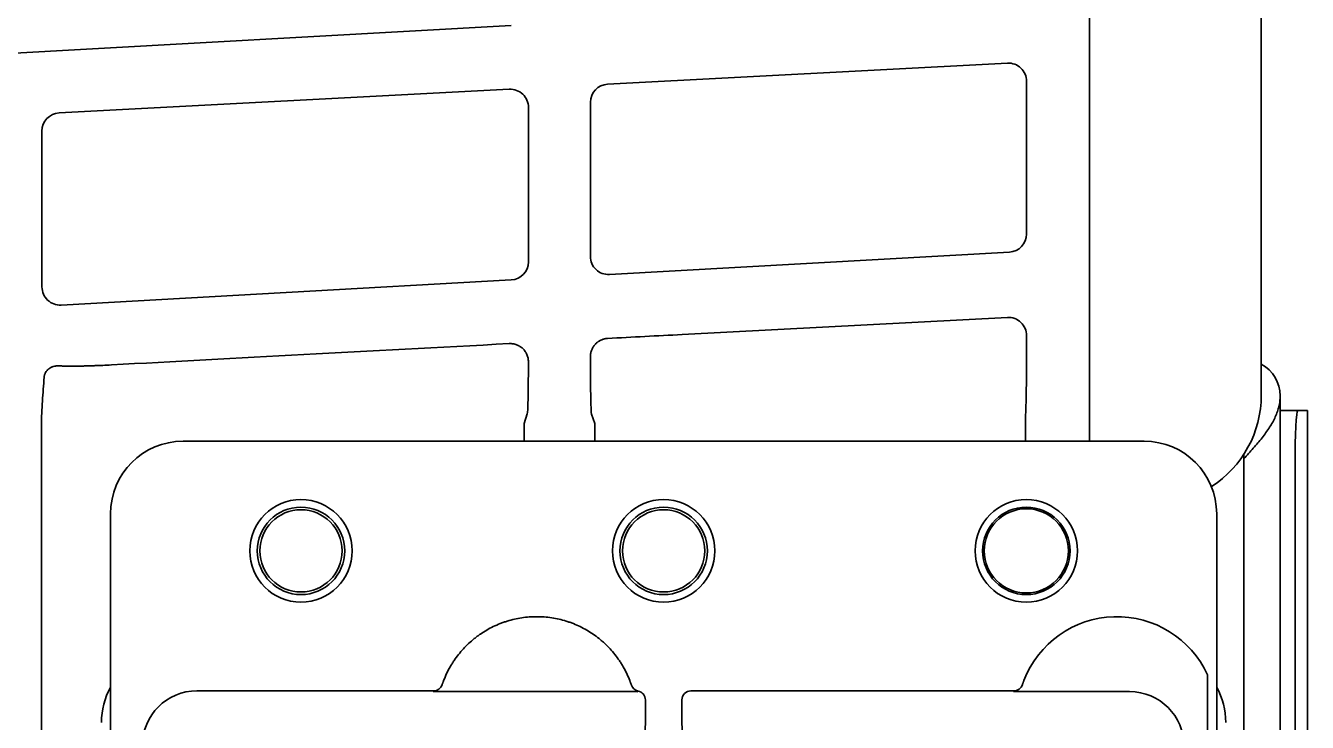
# Model space of a CAD drawing. Extents: x 5997 to 10491, y -672 to 3220.
# Drawn here: x 9163.9 to 9234.6, y 3065.3 to 3103.7 of the extents above; entities that cross this region are included whole.
import ezdxf

# ---------------------------------------------------------------- set-up
doc = ezdxf.new("R2010")
doc.units = 0
doc.header["$LTSCALE"] = 5
doc.layers.add('1', color=7, linetype='CONTINUOUS', true_color=0xffffff)

msp = doc.modelspace()

# ---------------------------------------------------------------- linework, layer by layer
at = {"layer": '1', "color": 7, "linetype": 'Continuous', "lineweight": 35}
for p, q in [((9232.031, 3083.359), (9232.031, 3145.296)), ((9222.563, 3080.826), (9222.563, 3136.576)), ((9190.671, 3103.739), (8906.285, 3087.886)), ((9195.979, 3100.513), (9218.034, 3101.672)), ((9165.735, 3098.925), (9190.563, 3100.229)), ((9219.087, 3100.673), (9219.087, 3092.248)), ((9195.033, 3091.017), (9195.033, 3099.516)), ((9191.617, 3099.231), (9191.617, 3090.716)), ((9164.79, 3089.331), (9164.79, 3097.928)), ((9218.142, 3091.249), (9196.087, 3090.02)), ((9190.671, 3089.718), (9165.843, 3088.334)), ((9200.087, 3086.709), (9218.034, 3087.651)), ((9219.087, 3086.653), (9219.087, 3085.981)), ((9232.033, 3083.359), (9232.031, 3083.359)), ((9233.073, 3083.326), (9233.073, 2263.326)), ((9234.051, 3082.526), (9233.073, 3082.526)), ((9234.57, 3082.526), (9234.051, 3082.526)), ((9234.57, 3082.526), (9234.573, 3082.526)), ((9234.573, 2246.526), (9234.573, 3082.526)), ((9191.377, 3081.795), (9191.555, 3082.33)), ((9195.27, 3081.795), (9195.094, 3082.322)), ((9219.026, 3082.286), (9219.026, 3080.826)), ((9164.761, 3081.704), (9164.761, 3030.724)), ((9191.376, 3080.826), (9191.376, 3081.745)), ((9195.27, 3081.796), (9195.27, 3080.826)), ((9225.573, 3080.826), (9172.572, 3080.826)), ((9231.073, 3080.108), (9231.073, 3039.375)), ((9233.894, 3079.526), (9233.894, 2249.526)), ((9168.573, 3076.827), (9168.573, 2999.826)), ((9229.573, 2999.826), (9229.573, 3076.827)), ((9229.073, 3067.944), (9229.073, 3062.208)), ((9186.385, 3067.063), (9173.335, 3067.063)), ((9197.547, 3067.024), (9186.372, 3067.024)), ((9186.859, 3067.404), (9186.854, 3067.389)), ((9218.385, 3067.063), (9200.579, 3067.063)), ((9224.771, 3067.024), (9218.372, 3067.024)), ((9218.859, 3067.404), (9218.859, 3067.405)), ((9218.86, 3067.407), (9218.864, 3067.418)), ((9198.051, 3063.619), (9198.066, 3066.563)), ((9200.079, 3066.563), (9200.094, 3063.616))]:
    msp.add_line(p, q, dxfattribs=at)
for centre, radius in [((9179.073, 3074.782), 2.825), ((9199.073, 3074.782), 2.825), ((9219.073, 3074.782), 2.825), ((9179.073, 3074.782), 2.411), ((9179.073, 3074.782), 2.267), ((9199.073, 3074.782), 2.411), ((9199.073, 3074.782), 2.267), ((9219.073, 3074.782), 2.411), ((9219.073, 3074.782), 2.32)]:
    msp.add_circle(centre, radius, dxfattribs=at)
for centre, radius, start, end in [((9231.073, 3083.326), 2, 0, 61.32367), ((9224.073, 3065.652), 5.5, 24.61998, 158.89304)]:
    msp.add_arc(centre, radius, start, end, dxfattribs=at)
for centre, major_axis, ratio, start_param, end_param in [((9218.087, 3100.674), (0.829, -0.56), 0.999069, 0.594221, 2.218099), ((9190.617, 3099.231), (0.829, -0.56), 0.999069, 0.594221, 2.218099), ((9196.033, 3099.515), (0.996, -0.091), 0.99936, 1.71631, 3.232194), ((9165.79, 3097.927), (0.996, -0.091), 0.99936, 1.71631, 3.232194), ((9218.087, 3092.247), (-0.821, -0.571), 0.999112, 1.017308, 2.533193), ((9196.033, 3091.018), (-0.996, -0.089), 0.999321, 6.194725, 7.818603), ((9190.617, 3090.716), (-0.821, -0.571), 0.999112, 1.017308, 2.533193), ((9165.79, 3089.332), (-0.996, -0.089), 0.999321, 6.194725, 7.818603), ((9218.087, 3086.653), (0.829, -0.56), 0.999069, 0.594221, 2.218099), ((9203.673, 3086.703), (-68.448, -3.585), 0.002827, 4.904975, 5.249826), ((9203.673, 3086.703), (-68.448, -3.585), 0.002827, 4.764653, 4.824887), ((9195.098, 3086.017), (0, -3.7), 0.017473, 4.854413, 6.230773), ((9219.023, 3085.981), (0, -3.7), 0.017454, 0.052356, 1.570818), ((9191.552, 3086.025), (0, -3.7), 0.017454, 0.052356, 1.34729), ((9226.025, 3083.374), (4.251, -4.251), 0.997946, 6.0701, 7.067214), ((9234.051, 3079.526), (0, 3), 0.052336, 0, 1.570796), ((9191.377, 3081.745), (0, -0.05), 0.017455, 3.193953, 4.712389), ((9172.573, 3076.826), (2.829, -2.829), 0.999695, 2.356347, 3.926839), ((9172.573, 3076.826), (2.829, -2.829), 0.999695, 2.356347, 3.926839), ((9225.572, 3076.826), (-2.829, -2.829), 0.999695, 2.356347, 3.926839), ((9172.073, 3065.326), (-2.829, 2.829), 0.999695, 0.279915, 0.785246), ((9173.336, 3064.063), (-2.122, 2.122), 0.999543, 5.497939, 7.068431), ((9186.385, 3067.563), (-0.474, 0.158), 0.999831, 1.892032, 3.138921), ((9197.768, 3067.543), (0.477, 0.15), 0.999767, 3.157291, 4.205088), ((9197.547, 3066.524), (0.224, 0.447), 0.99981, 0.22534, 0.463541), ((9197.566, 3066.563), (0.224, 0.448), 0.999239, 5.176082, 6.544021), ((9200.579, 3066.563), (-0.224, 0.448), 0.999239, 5.819644, 7.390288), ((9218.385, 3067.563), (-0.474, 0.159), 0.999831, 1.894839, 3.141593), ((9224.071, 3065.653), (1.747, 5.214), 0.99983, 1.569957, 1.576869), ((9224.77, 3064.023), (2.122, 2.122), 0.999695, 5.497939, 7.068431), ((9226.072, 3065.326), (2.829, 2.829), 0.999695, 5.497939, 6.003271)]:
    msp.add_ellipse(centre, major_axis=major_axis, ratio=ratio, start_param=start_param, end_param=end_param, dxfattribs=at)
for points, knots in [([(9191.615, 3085.205), (9191.615, 3085.239), (9191.613, 3085.273), (9191.608, 3085.324), (9191.606, 3085.341), (9191.601, 3085.375), (9191.598, 3085.391), (9191.581, 3085.474), (9191.561, 3085.539), (9191.521, 3085.631), (9191.506, 3085.662), (9191.481, 3085.707), (9191.473, 3085.721), (9191.455, 3085.75), (9191.427, 3085.793), (9191.396, 3085.833), (9191.352, 3085.885), (9191.328, 3085.909), (9191.254, 3085.979), (9191.201, 3086.021), (9191.13, 3086.065), (9191.115, 3086.074), (9191.085, 3086.09), (9191.07, 3086.098), (9191.024, 3086.121), (9190.993, 3086.134), (9190.899, 3086.169), (9190.833, 3086.186), (9190.732, 3086.202), (9190.698, 3086.205), (9190.63, 3086.208), (9190.597, 3086.208), (9190.562, 3086.206)], [0, 0, 0, 0, 0.0625, 0.0625, 0.09375, 0.09375, 0.125, 0.125, 0.25, 0.25, 0.3125, 0.3125, 0.34375, 0.34375, 0.375, 0.4375, 0.4375, 0.5, 0.5, 0.625, 0.625, 0.65625, 0.65625, 0.6875, 0.6875, 0.75, 0.75, 0.875, 0.875, 0.9375, 0.9375, 1, 1, 1, 1]), ([(9195.034, 3085.494), (9195.034, 3085.525), (9195.035, 3085.557), (9195.041, 3085.621), (9195.046, 3085.652), (9195.064, 3085.745), (9195.081, 3085.805), (9195.116, 3085.893), (9195.129, 3085.922), (9195.158, 3085.978), (9195.174, 3086.006), (9195.224, 3086.085), (9195.263, 3086.135), (9195.351, 3086.227), (9195.398, 3086.269), (9195.463, 3086.315), (9195.476, 3086.324), (9195.502, 3086.341), (9195.543, 3086.366), (9195.612, 3086.403), (9195.671, 3086.426), (9195.715, 3086.442), (9195.73, 3086.447), (9195.761, 3086.456), (9195.776, 3086.46), (9195.853, 3086.48), (9195.915, 3086.489), (9195.979, 3086.492)], [0, 0, 0, 0, 0.0625, 0.0625, 0.125, 0.125, 0.25, 0.25, 0.3125, 0.3125, 0.375, 0.375, 0.5, 0.5, 0.625, 0.625, 0.65625, 0.65625, 0.6875, 0.75, 0.8125, 0.8125, 0.84375, 0.84375, 0.875, 0.875, 1, 1, 1, 1]), ([(9164.908, 3084.356), (9164.91, 3084.379), (9164.913, 3084.402), (9164.922, 3084.448), (9164.933, 3084.492), (9164.949, 3084.535), (9164.968, 3084.577), (9164.978, 3084.598), (9165.013, 3084.659), (9165.039, 3084.696), (9165.085, 3084.747), (9165.101, 3084.763), (9165.126, 3084.786), (9165.135, 3084.793), (9165.152, 3084.808), (9165.161, 3084.815), (9165.206, 3084.849), (9165.245, 3084.873), (9165.305, 3084.903), (9165.326, 3084.913), (9165.367, 3084.929), (9165.388, 3084.937), (9165.451, 3084.957), (9165.493, 3084.966), (9165.558, 3084.977), (9165.58, 3084.98), (9165.623, 3084.984), (9165.645, 3084.986), (9165.666, 3084.986)], [0, 0, 0, 0, 0.0625, 0.0625, 0.125, 0.1875, 0.1875, 0.25, 0.25, 0.375, 0.375, 0.4375, 0.4375, 0.46875, 0.46875, 0.5, 0.5, 0.625, 0.625, 0.6875, 0.6875, 0.75, 0.75, 0.875, 0.875, 0.9375, 0.9375, 1, 1, 1, 1]), ([(9168.623, 3085.034), (9168.461, 3085.025), (9168.3, 3085.017), (9168.1, 3085.008), (9168.061, 3085.006), (9167.981, 3085.003), (9167.863, 3084.998), (9167.748, 3084.994), (9167.521, 3084.985), (9167.374, 3084.981), (9167.197, 3084.976), (9167.161, 3084.976), (9167.092, 3084.974), (9166.988, 3084.972), (9166.889, 3084.97), (9166.791, 3084.969), (9166.759, 3084.968), (9166.697, 3084.967), (9166.604, 3084.967), (9166.516, 3084.966), (9166.347, 3084.966), (9166.242, 3084.967), (9166.096, 3084.969), (9166.05, 3084.97), (9165.983, 3084.971), (9165.961, 3084.972), (9165.919, 3084.973), (9165.898, 3084.974), (9165.799, 3084.978), (9165.728, 3084.982), (9165.668, 3084.986)], [0, 0, 0, 0, 0.125, 0.125, 0.15625, 0.15625, 0.1875, 0.25, 0.25, 0.375, 0.375, 0.40625, 0.40625, 0.4375, 0.5, 0.5, 0.53125, 0.53125, 0.5625, 0.625, 0.625, 0.75, 0.75, 0.8125, 0.8125, 0.84375, 0.84375, 0.875, 0.875, 1, 1, 1, 1]), ([(9164.761, 3081.704), (9164.761, 3081.925), (9164.766, 3082.146), (9164.785, 3082.588), (9164.798, 3082.809), (9164.827, 3083.251), (9164.844, 3083.472), (9164.877, 3083.914), (9164.893, 3084.134), (9164.908, 3084.356)], [0, 0, 0, 0, 0.25, 0.25, 0.5, 0.5, 0.75, 0.75, 1, 1, 1, 1]), ([(9197.206, 3067.629), (9197.106, 3067.889), (9196.987, 3068.139), (9196.833, 3068.41), (9196.815, 3068.44), (9196.78, 3068.499), (9196.762, 3068.529), (9196.707, 3068.617), (9196.669, 3068.676), (9196.553, 3068.847), (9196.472, 3068.958), (9196.216, 3069.281), (9196.031, 3069.483), (9195.779, 3069.718), (9195.702, 3069.787), (9195.623, 3069.855), (9195.57, 3069.899), (9195.543, 3069.921), (9195.407, 3070.03), (9195.297, 3070.112), (9194.956, 3070.345), (9194.719, 3070.483), (9194.348, 3070.663), (9194.222, 3070.718), (9194.061, 3070.782), (9194.029, 3070.794), (9193.964, 3070.818), (9193.931, 3070.83), (9193.833, 3070.865), (9193.767, 3070.886), (9193.438, 3070.989), (9193.17, 3071.05), (9192.764, 3071.112), (9192.627, 3071.127), (9192.421, 3071.143), (9192.318, 3071.149), (9192.214, 3071.152), (9192.144, 3071.153), (9192.11, 3071.153), (9191.797, 3071.154), (9191.523, 3071.133), (9190.981, 3071.051), (9190.713, 3070.99), (9190.416, 3070.898), (9190.383, 3070.887), (9190.317, 3070.866), (9190.284, 3070.854), (9190.186, 3070.82), (9190.121, 3070.796), (9189.928, 3070.72), (9189.802, 3070.665), (9189.432, 3070.485), (9189.194, 3070.348), (9188.91, 3070.153), (9188.826, 3070.093), (9188.743, 3070.031), (9188.688, 3069.988), (9188.66, 3069.967), (9188.525, 3069.858), (9188.421, 3069.768), (9188.119, 3069.486), (9187.933, 3069.285), (9187.677, 3068.962), (9187.596, 3068.851), (9187.499, 3068.707), (9187.48, 3068.679), (9187.442, 3068.62), (9187.423, 3068.591), (9187.368, 3068.503), (9187.333, 3068.443), (9187.161, 3068.142), (9187.042, 3067.893), (9186.942, 3067.633)], [0, 0, 0, 0, 0.0625, 0.0625, 0.070313, 0.070313, 0.078125, 0.078125, 0.09375, 0.09375, 0.125, 0.125, 0.1875, 0.1875, 0.203125, 0.210937, 0.210937, 0.21875, 0.21875, 0.25, 0.25, 0.3125, 0.3125, 0.34375, 0.34375, 0.351562, 0.351562, 0.359375, 0.359375, 0.375, 0.375, 0.4375, 0.4375, 0.46875, 0.46875, 0.484375, 0.492187, 0.492187, 0.5, 0.5, 0.5625, 0.5625, 0.625, 0.625, 0.632812, 0.632812, 0.640625, 0.640625, 0.65625, 0.65625, 0.6875, 0.6875, 0.75, 0.75, 0.765625, 0.773438, 0.773438, 0.78125, 0.78125, 0.8125, 0.8125, 0.875, 0.875, 0.90625, 0.90625, 0.914063, 0.914063, 0.921875, 0.921875, 0.9375, 0.9375, 1, 1, 1, 1]), ([(9186.942, 3067.633), (9186.936, 3067.618), (9186.93, 3067.603), (9186.922, 3067.581), (9186.919, 3067.574), (9186.914, 3067.56), (9186.911, 3067.553), (9186.904, 3067.532), (9186.899, 3067.519), (9186.892, 3067.5), (9186.89, 3067.494), (9186.886, 3067.483), (9186.884, 3067.477), (9186.879, 3067.461), (9186.875, 3067.452), (9186.87, 3067.435), (9186.867, 3067.428), (9186.864, 3067.419), (9186.863, 3067.417), (9186.862, 3067.412), (9186.861, 3067.411), (9186.86, 3067.406), (9186.859, 3067.404), (9186.859, 3067.404)], [0, 0, 0, 0, 0.125, 0.125, 0.1875, 0.1875, 0.25, 0.25, 0.375, 0.375, 0.4375, 0.4375, 0.5, 0.5, 0.625, 0.625, 0.75, 0.75, 0.8125, 0.8125, 0.875, 0.875, 1, 1, 1, 1]), ([(9197.293, 3067.385), (9197.293, 3067.386), (9197.292, 3067.388), (9197.291, 3067.393), (9197.29, 3067.395), (9197.288, 3067.4), (9197.287, 3067.403), (9197.284, 3067.413), (9197.281, 3067.421), (9197.277, 3067.434), (9197.275, 3067.439), (9197.272, 3067.45), (9197.27, 3067.455), (9197.264, 3067.472), (9197.259, 3067.484), (9197.25, 3067.511), (9197.245, 3067.524), (9197.237, 3067.546), (9197.235, 3067.553), (9197.229, 3067.568), (9197.226, 3067.575), (9197.218, 3067.598), (9197.212, 3067.614), (9197.206, 3067.629)], [0, 0, 0, 0, 0.125, 0.125, 0.1875, 0.1875, 0.25, 0.25, 0.375, 0.375, 0.4375, 0.4375, 0.5, 0.5, 0.625, 0.625, 0.75, 0.75, 0.8125, 0.8125, 0.875, 0.875, 1, 1, 1, 1]), ([(9218.942, 3067.633), (9218.939, 3067.626), (9218.936, 3067.618), (9218.93, 3067.603), (9218.928, 3067.596), (9218.919, 3067.574), (9218.914, 3067.56), (9218.904, 3067.532), (9218.899, 3067.519), (9218.892, 3067.5), (9218.89, 3067.494), (9218.886, 3067.482), (9218.884, 3067.477), (9218.879, 3067.461), (9218.875, 3067.452), (9218.87, 3067.435), (9218.867, 3067.428), (9218.863, 3067.416), (9218.862, 3067.412), (9218.86, 3067.407), (9218.86, 3067.406), (9218.859, 3067.405), (9218.859, 3067.404), (9218.859, 3067.404)], [0, 0, 0, 0, 0.0625, 0.0625, 0.125, 0.125, 0.25, 0.25, 0.375, 0.375, 0.4375, 0.4375, 0.5, 0.5, 0.625, 0.625, 0.75, 0.75, 0.875, 0.875, 0.9375, 0.9375, 1, 1, 1, 1])]:
    msp.add_open_spline(points, degree=3, knots=knots, dxfattribs=at)
for points, degree in [([(9233.073, 3083.326), (9233.073, 3083.23), (9233.062, 3083.038), (9233.01, 3082.749), (9232.926, 3082.459), (9232.81, 3082.171), (9232.665, 3081.884), (9232.491, 3081.594), (9232.293, 3081.305), (9232.076, 3081.017), (9231.841, 3080.729), (9231.592, 3080.439), (9231.334, 3080.15), (9231.16, 3079.958), (9231.073, 3079.862)], 3), ([(9197.181, 3067.693), (9197.206, 3067.629)], 1), ([(9186.846, 3067.366), (9186.854, 3067.389)], 1)]:
    msp.add_open_spline(points, degree=degree, dxfattribs=at)

doc.saveas('drawing.dxf')
